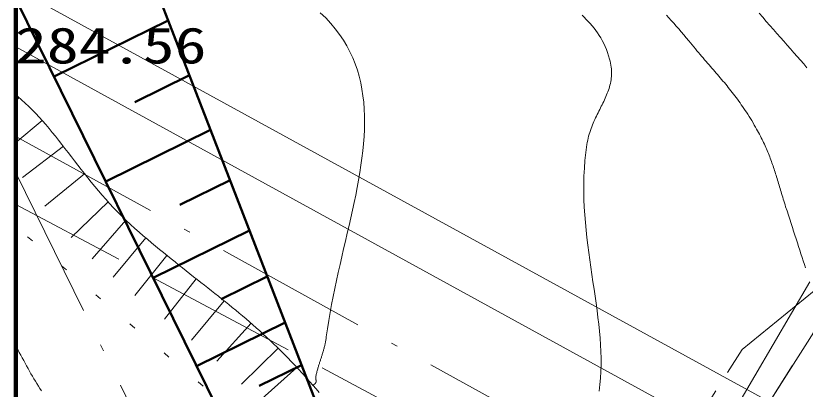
# Model space of a CAD drawing. Units: millimetres at full size, sheet at 1:500; details may follow other scales. Extents: x -209175 to 420500, y 0 to 351151.
# Drawn here: x 10000 to 25410, y 216294 to 223588 of the extents above; entities that cross this region are included whole.
import ezdxf
from ezdxf.enums import TextEntityAlignment as Align

# ---------------------------------------------------------------- set-up
doc = ezdxf.new("R2010")
doc.units = ezdxf.units.MM
doc.header["$LTSCALE"] = 500
for name, pattern in [('USER1', [9.25, 6, -1.5, 0.25, -1.5]), ('USER2', [1.75, 0.25, -1.5]), ('USER3', [7.5, 6, -1.5])]:
    doc.linetypes.add(name, pattern=pattern)
for name, color, linetype, lineweight in [('D-BGD', 7, 'Continuous', 13), ('D-BGD-HICN', 7, 'Continuous', 13), ('D-BGD-LWCN', 8, 'Continuous', 13), ('D-BGD-TXT', 7, 'Continuous', 13), ('D-BMK', 2, 'USER1', 13), ('D-BYP-STR9', 3, 'Continuous', 13), ('D-STR', 1, 'Continuous', 13), ('D-STR-HTXT', 7, 'Continuous', 13), ('D-TTL', 7, 'Continuous', 13)]:
    doc.layers.add(name, color=color, linetype=linetype, lineweight=lineweight)
doc.styles.add('ＭＳ ゴシック', font='')
doc.styles.get('ＭＳ ゴシック').set_extended_font_data('MS Gothic')

msp = doc.modelspace()

# ---------------------------------------------------------------- linework, layer by layer
at = {"layer": 'D-BGD', "lineweight": 50}
for p, q in [((10748.7, 222399.1), (12976.7, 223495.2)), ((13389.6, 222427.2), (12320.9, 221901.4)), ((11755.7, 220352.3), (13802.5, 221359.2)), ((14181.9, 220378), (13200, 219895)), ((12680.7, 218471.8), (14561.2, 219396.9)), ((14909.7, 218495.5), (14007.7, 218051.8)), ((13530.6, 216744.2), (15258.2, 217594.1)), ((15578.3, 216766), (14749.7, 216358.3))]:
    msp.add_line(p, q, dxfattribs=at)
at = {"layer": 'D-BGD'}
for p, q in [((10063.5, 221989.1), (10000, 221922.3)), ((10514.7, 221542.9), (10000, 221115.8)), ((10928.3, 221038.2), (10133.4, 220431.4)), ((11344.4, 220499.5), (10567.2, 219870.1)), ((11802.7, 219951.4), (11083.9, 219256.2)), ((12151.4, 219593), (11492.1, 218841.1)), ((12539.6, 219248.9), (11900.5, 218479.8)), ((12948.9, 218908.3), (12324.7, 218126.9)), ((13522.7, 218451.1), (12905.5, 217664.3)), ((14064.5, 218023), (13431.2, 217249.1)), ((14592.1, 217583.7), (13922.4, 216841.1)), ((15123.6, 217093.1), (14407.2, 216395.3)), ((15488.8, 216717.7), (14741.4, 216053.4))]:
    msp.add_line(p, q, dxfattribs=at)
at = {"layer": 'D-BGD', "linetype": 'USER2'}
msp.add_line((14989.4, 215221.8), (10000, 219465.1), dxfattribs=at)
at = {"layer": 'D-BGD', "lineweight": 50}
msp.add_lwpolyline([(17572.8, 211607.2), (14952.6, 218384.5), (10861.8, 228965.4), (10000, 230717.3)], dxfattribs=at)
at = {"layer": 'D-BGD'}
msp.add_lwpolyline([(10000, 222041.1), (10038.7, 222009.9), (10111.9, 221947.4), (10183.4, 221883.1), (10253.4, 221816.9), (10321.9, 221749.1), (10389.2, 221679.7), (10455.4, 221608.7), (10520.5, 221536.3), (10584.8, 221462.6), (10648.4, 221387.6), (10711.4, 221311.4), (10773.9, 221234.2), (10836.2, 221155.9), (10898.3, 221076.7), (10960.5, 220996.7), (11022.7, 220916), (11085.2, 220834.6), (11148.1, 220752.6), (11211.6, 220670.1), (11275.7, 220587.3), (11340.7, 220504.1), (11406.7, 220420.7), (11473.8, 220337.2), (11542.1, 220253.7), (11611.8, 220170.2), (11683, 220086.8), (11755.9, 220003.6), (11830.7, 219920.7), (11907.4, 219838.2), (11986.1, 219756.1), (12067.1, 219674.7), (12150.5, 219593.8), (12236.4, 219513.7), (12325, 219434.5), (12407.7, 219362.3), (12489.4, 219291.9), (12570, 219223), (12649.6, 219155.7), (12728.3, 219089.8), (12806.1, 219025.3), (12883, 218962), (12959.1, 218899.9), (13034.3, 218839), (13108.8, 218779), (13182.6, 218720), (13255.7, 218661.8), (13328.1, 218604.5), (13399.9, 218547.8), (13471.1, 218491.7), (13541.8, 218436.2), (13611.9, 218381.1), (13681.6, 218326.3), (13750.9, 218271.9), (13819.7, 218217.6), (13888.2, 218163.5), (13956.4, 218109.4), (14024.3, 218055.2), (14091.9, 218000.9), (14159.3, 217946.4), (14226.5, 217891.6), (14293.6, 217836.5), (14360.6, 217780.8), (14427.6, 217724.7), (14494.5, 217667.9), (14561.4, 217610.3), (14628.3, 217552), (14695.4, 217492.9), (14762.5, 217432.7), (14829.8, 217371.6), (14897.3, 217309.3), (14965.1, 217245.8), (15033.1, 217181), (15101.3, 217114.8), (15170, 217047.2), (15239, 216978.1), (15308.4, 216907.3), (15378.3, 216834.9), (15448.7, 216760.7), (15519.5, 216684.6), (15591, 216606.5), (15663, 216526.5), (15735.7, 216444.3), (15798.9, 216371.6), (15860.5, 216299.7), (15920.3, 216228.6)], dxfattribs=at)
at = {"layer": 'D-BGD-HICN'}
msp.add_lwpolyline([(15944.4, 223647.1), (16050.1, 223544.7), (16147.8, 223440), (16237.7, 223333.2), (16320, 223224.2), (16394.9, 223113.1), (16462.7, 223000), (16523.7, 222885), (16578, 222767.9), (16625.9, 222649), (16667.7, 222528.2), (16703.5, 222405.6), (16733.6, 222281.3), (16758.3, 222155.2), (16777.7, 222027.4), (16792.2, 221898), (16801.9, 221767), (16807.2, 221634.4), (16808.1, 221500.4), (16805, 221364.9), (16798.1, 221228), (16787.7, 221089.7), (16773.9, 220950.1), (16757.1, 220809.2), (16737.4, 220667), (16715.1, 220523.7), (16690.4, 220379.3), (16663.5, 220233.7), (16634.8, 220087.1), (16604.4, 219939.4), (16572.6, 219790.8), (16539.5, 219641.3), (16505.5, 219490.9), (16470.8, 219339.6), (16435.7, 219187.6), (16400.2, 219034.8), (16364.8, 218881.3), (16329.6, 218727.2), (16294.8, 218572.5), (16260.8, 218417.1), (16227.6, 218261.3), (16195.7, 218105), (16165.2, 217948.2), (16136.3, 217791.1), (16109.3, 217633.6), (16084.4, 217475.8), (16061.9, 217317.7), (16059.2, 217298.7), (16056.4, 217280), (16053.5, 217261.6), (16050.5, 217243.7), (16047.3, 217226), (16044, 217208.6), (16040.6, 217191.6), (16037.1, 217174.8), (16033.4, 217158.3), (16029.7, 217142.1), (16025.9, 217126), (16022, 217110.2), (16018, 217094.6), (16013.9, 217079.2), (16009.7, 217063.9), (16005.5, 217048.8), (16001.2, 217033.8), (15996.8, 217018.9), (15992.4, 217004.2), (15987.9, 216989.5), (15983.3, 216974.9), (15978.7, 216960.3), (15974.1, 216945.8), (15969.4, 216931.3), (15964.7, 216916.8), (15960, 216902.4), (15955.2, 216887.8), (15950.5, 216873.3), (15945.7, 216858.7), (15940.9, 216844), (15936, 216829.2), (15931.2, 216814.3), (15926.4, 216799.3), (15921.6, 216784.1), (15916.8, 216768.8), (15912, 216753.3), (15907.3, 216737.7), (15902.5, 216721.8), (15897.8, 216705.7), (15893.1, 216689.4), (15888.5, 216672.8), (15883.9, 216656), (15879.3, 216638.9), (15874.8, 216621.4), (15870.4, 216603.7), (15866, 216585.6), (15861.7, 216567.2), (15857.4, 216548.4), (15856.7, 216544.9), (15856.1, 216541.5), (15855.7, 216538), (15855.3, 216534.6), (15855.1, 216531.2), (15855, 216527.8), (15854.9, 216524.4), (15854.9, 216521.1), (15855.1, 216517.7), (15855.2, 216514.4), (15855.5, 216511.1), (15855.8, 216507.8), (15856.1, 216504.5), (15856.5, 216501.3), (15857, 216498), (15857.4, 216494.8), (15857.9, 216491.6), (15858.4, 216488.4), (15858.9, 216485.2), (15859.4, 216482.1), (15859.9, 216479), (15860.3, 216475.9), (15860.8, 216472.8), (15861.2, 216469.7), (15861.6, 216466.7), (15861.9, 216463.6), (15862.2, 216460.6), (15862.4, 216457.7), (15862.6, 216454.7), (15862.7, 216451.8), (15862.7, 216448.9), (15862.6, 216446), (15862.4, 216443.1), (15862.1, 216440.3), (15861.7, 216437.5), (15861.2, 216434.7), (15860.6, 216431.9), (15859.8, 216429.1), (15858.9, 216426.4), (15857.9, 216423.7), (15856.7, 216421.1), (15855.3, 216418.4), (15853.8, 216415.8), (15852.1, 216413.2), (15850.2, 216410.7), (15848.1, 216408.1), (15845.8, 216405.6), (15843.4, 216403.2), (15842.2, 216402.1), (15841.1, 216401), (15839.9, 216399.9), (15838.8, 216398.9), (15837.7, 216397.9), (15836.5, 216396.9), (15835.4, 216395.9), (15834.3, 216395), (15833.2, 216394), (15832.1, 216393.1), (15831, 216392.2), (15829.9, 216391.4), (15828.9, 216390.5), (15827.8, 216389.7), (15826.7, 216388.9), (15825.6, 216388.1), (15824.5, 216387.3), (15823.4, 216386.6), (15822.3, 216385.8), (15821.2, 216385.1), (15820.1, 216384.4), (15819, 216383.7), (15817.9, 216383), (15816.8, 216382.4), (15815.7, 216381.7), (15814.5, 216381.1), (15813.4, 216380.5), (15812.2, 216379.9), (15811.1, 216379.3), (15809.9, 216378.7), (15808.7, 216378.1), (15807.5, 216377.6), (15806.3, 216377.1), (15805.1, 216376.5), (15803.8, 216376), (15802.6, 216375.5), (15801.3, 216375), (15800, 216374.5), (15798.7, 216374.1), (15797.4, 216373.6), (15796.1, 216373.2), (15794.7, 216372.7), (15793.3, 216372.3), (15791.9, 216371.9), (15790.5, 216371.4), (15789, 216371), (15787.6, 216370.6), (15786.1, 216370.2)], dxfattribs=at)
at = {"layer": 'D-BGD-LWCN'}
for points in [[(24508.6, 223640.8), (24579.9, 223559.1), (24650.5, 223478.6), (24720.2, 223399.1), (24789.2, 223320.8), (24857.4, 223243.3), (24925, 223166.7), (24991.8, 223090.9), (25058, 223015.7), (25123.6, 222941), (25188.6, 222866.9), (25253, 222793.1), (25316.8, 222719.6), (25380.1, 222646.3), (25443, 222573.1)], [(21055.8, 223596.8), (21096.8, 223557.9), (21137, 223518.1), (21176.2, 223477.3), (21214.5, 223435.4), (21251.7, 223392.2), (21287.8, 223347.7), (21322.7, 223301.8), (21356.4, 223254.4), (21388.7, 223205.3), (21419.7, 223154.6), (21449.3, 223102), (21477.3, 223047.5), (21503.8, 222990.9), (21528.6, 222932.3), (21551.8, 222871.4), (21573.1, 222808.3), (21592.6, 222742.7), (21603, 222702.5), (21611.6, 222663), (21618.5, 222624.2), (21623.8, 222586.1), (21627.4, 222548.7), (21629.6, 222511.9), (21630.2, 222475.6), (21629.5, 222439.9), (21627.4, 222404.7), (21624.1, 222369.9), (21619.5, 222335.6), (21613.8, 222301.8), (21607, 222268.3), (21599.1, 222235.1), (21590.2, 222202.2), (21580.5, 222169.7), (21569.9, 222137.3), (21558.5, 222105.2), (21546.3, 222073.3), (21533.5, 222041.5), (21520.1, 222009.8), (21506.1, 221978.2), (21491.6, 221946.6), (21476.7, 221915), (21461.5, 221883.5), (21445.9, 221851.8), (21430.1, 221820.1), (21414.1, 221788.3), (21398, 221756.3), (21381.8, 221724.1), (21365.6, 221691.7), (21349.5, 221659), (21333.5, 221626.1), (21317.7, 221592.8), (21302.1, 221559.2), (21286.8, 221525.2), (21271.9, 221490.7), (21257.4, 221455.8), (21243.4, 221420.5), (21229.9, 221384.6), (21217.1, 221348.1), (21204.9, 221311.1), (21193.5, 221273.4), (21182.8, 221235.1), (21173, 221196.2), (21164.1, 221156.4), (21156.2, 221116), (21149.3, 221074.7), (21127.9, 220918.5), (21111.4, 220763), (21099.5, 220608.4), (21091.7, 220454.6), (21088, 220301.6), (21087.9, 220149.4), (21091.2, 219998.1), (21097.6, 219847.6), (21106.8, 219698), (21118.4, 219549.3), (21132.3, 219401.4), (21148.1, 219254.4), (21165.5, 219108.3), (21184.3, 218963), (21204.1, 218818.7), (21224.6, 218675.3), (21245.6, 218532.8), (21266.7, 218391.3), (21287.7, 218250.7), (21308.3, 218111), (21328.2, 217972.3), (21347, 217834.5), (21364.6, 217697.7), (21380.6, 217561.8), (21394.6, 217427), (21406.5, 217293.1), (21415.9, 217160.3), (21422.6, 217028.4), (21426.2, 216897.5), (21426.4, 216767.7), (21423, 216638.9), (21415.7, 216511.1), (21404.1, 216384.4), (21388.1, 216258.7)], [(22699.5, 223596.9), (22747.3, 223546.3), (22795.2, 223494.6), (22843.4, 223441.8), (22891.9, 223387.8), (22940.6, 223332.6), (22989.6, 223276.1), (23038.8, 223218.1), (23088.3, 223158.7), (23138.1, 223097.8), (23170.6, 223057.7), (23202.7, 223018.4), (23234.5, 222980), (23265.9, 222942.2), (23296.9, 222905.2), (23327.5, 222868.8), (23357.9, 222833.1), (23387.8, 222797.9), (23417.5, 222763.3), (23446.9, 222729.2), (23475.9, 222695.6), (23504.7, 222662.3), (23533.2, 222629.5), (23561.4, 222597), (23589.4, 222564.8), (23617.1, 222532.8), (23644.6, 222501.1), (23671.9, 222469.6), (23698.9, 222438.2), (23725.8, 222406.9), (23752.5, 222375.6), (23779, 222344.4), (23805.3, 222313.2), (23831.5, 222281.9), (23857.6, 222250.5), (23883.5, 222219), (23909.3, 222187.3), (23934.9, 222155.4), (23960.5, 222123.2), (23986, 222090.8), (24011.4, 222058), (24036.8, 222024.8), (24062.1, 221991.2), (24087.3, 221957.1), (24112.6, 221922.5), (24137.8, 221887.4), (24163, 221851.8), (24188.1, 221815.5), (24213.3, 221778.5), (24238.6, 221740.9), (24263.8, 221702.5), (24289.1, 221663.3), (24314.5, 221623.3), (24339.9, 221582.5), (24365.4, 221540.7), (24391, 221498), (24416.7, 221454.4), (24442.5, 221409.7), (24462.3, 221374.8), (24481.5, 221340.4), (24500, 221306.4), (24517.9, 221272.9), (24535.2, 221239.7), (24552, 221207), (24568.2, 221174.5), (24583.9, 221142.4), (24599.1, 221110.7), (24613.9, 221079.2), (24628.2, 221047.9), (24642, 221016.9), (24655.5, 220986.1), (24668.5, 220955.5), (24681.2, 220925.1), (24693.5, 220894.8), (24705.5, 220864.6), (24717.2, 220834.5), (24728.6, 220804.5), (24739.7, 220774.5), (24750.6, 220744.5), (24761.3, 220714.6), (24771.8, 220684.6), (24782, 220654.6), (24792.2, 220624.5), (24802.1, 220594.3), (24812, 220564), (24821.8, 220533.5), (24831.4, 220502.9), (24841.1, 220472.1), (24850.7, 220441.1), (24860.2, 220409.8), (24869.8, 220378.3), (24879.4, 220346.5), (24889.1, 220314.4), (24898.8, 220282), (24908.6, 220249.2), (24918.6, 220216.1), (24928.6, 220182.5), (24938.8, 220148.5), (24949.2, 220114.1), (24959.8, 220079.2), (24970.6, 220043.8), (24981.6, 220007.8), (24992.9, 219971.4), (25004.5, 219934.3), (25016.4, 219896.7), (25028.6, 219858.5), (25055.4, 219775.1), (25081.8, 219693.3), (25107.9, 219612.8), (25133.7, 219533.6), (25159.1, 219455.7), (25184.2, 219379), (25208.9, 219303.4), (25233.2, 219228.9), (25257.2, 219155.4), (25280.9, 219082.8), (25304.2, 219011), (25327.1, 218940.1), (25349.7, 218869.8), (25371.9, 218800.3), (25393.7, 218731.3), (25415.2, 218662.8)], [(10501.3, 216263.4), (10470.8, 216309.3), (10440.8, 216355.7), (10411.2, 216402.7), (10381.9, 216450.3), (10352.9, 216498.5), (10324.1, 216547.3), (10295.6, 216596.6), (10267.2, 216646.5), (10238.9, 216697.1), (10210.7, 216748.2), (10182.4, 216800), (10154.1, 216852.3), (10125.7, 216905.4), (10097.1, 216959), (10068.3, 217013.3), (10039.3, 217068.2), (10009.9, 217123.8), (10000, 217142.6)]]:
    msp.add_lwpolyline(points, dxfattribs=at)
at = {"layer": 'D-BMK', "color": 6, "linetype": 'USER3'}
msp.add_line((21540.6, 211048.7), (40849.1, 241471.8), dxfattribs=at)
at = {"layer": 'D-BMK'}
msp.add_line((10000, 191832.4), (35529.8, 235581.7), dxfattribs=at)
at = {"layer": 'D-BMK', "color": 7}
msp.add_line((10000, 220523), (19294.1, 201630.3), dxfattribs=at)
at = {"layer": 'D-BYP-STR9', "lineweight": 50}
msp.add_line((10000, 223921.1), (16253.9, 211208.4), dxfattribs=at)
at = {"layer": 'D-STR'}
for p, q in [((10000, 224119.2), (25306.1, 215725)), ((10000, 222984.1), (24767.9, 214877)), ((24179.3, 217072.6), (25895.6, 218470.6)), ((24179.3, 217072.6), (23894.4, 216623.6))]:
    msp.add_line(p, q, dxfattribs=at)
at = {"layer": 'D-STR', "linetype": 'USER1'}
msp.add_line((10000, 221230.5), (23037.7, 214055.1), dxfattribs=at)
at = {"layer": 'D-STR', "linetype": 'USER3'}
for p, q in [((21933.5, 213534), (10000, 219903.6)), ((10000, 194731.2), (23894.4, 216623.6))]:
    msp.add_line(p, q, dxfattribs=at)
at = {"layer": 'D-STR-HTXT'}
msp.add_line((21540.6, 211048.7), (40849.1, 241471.8), dxfattribs=at)
at = {"layer": 'D-TTL', "color": 2, "lineweight": 140}
msp.add_lwpolyline([(10000, 10000), (10000, 287000), (410500, 287000), (410500, 10000)], close=True, dxfattribs=at)

# ---------------------------------------------------------------- texts
at = {"layer": 'D-BGD-TXT', "style": 'ＭＳ ゴシック', "width": 1.3}
msp.add_text('284.56', height=705, rotation=359.993, dxfattribs=at).set_placement((9981.6, 223361.9), align=Align.TOP_LEFT)

doc.saveas('drawing.dxf')
